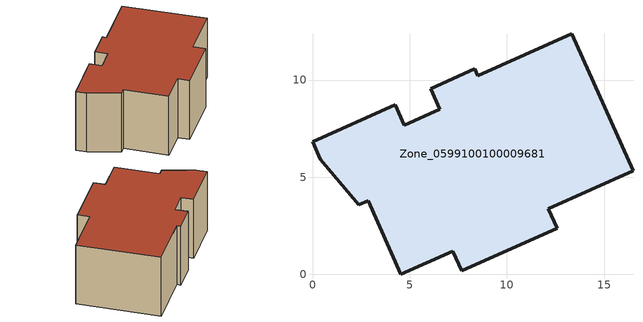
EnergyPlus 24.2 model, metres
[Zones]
Zone_0599100100009681
 floor ground (C_G): 6.55,8.49 6.07,9.55 8.35,10.58 8.51,10.23 13.34,12.39 16.49,5.33 12.13,3.38 12.59,2.37 7.67,0.19 7.23,1.19 4.55,0 2.86,3.78 2.38,3.57 0.41,5.92 0,6.82 4.25,8.73 4.73,7.67 z0
 wall outside (C_F): 8.51,10.23 8.35,10.58 6.07,9.55 6.55,8.49 4.73,7.67 4.25,8.73 0,6.82 0.41,5.92 2.38,3.57 2.86,3.78 4.55,0 7.23,1.19 7.67,0.19 12.59,2.37 12.13,3.38 16.49,5.33 13.34,12.39 8.51,10.23 z0:6.1
 roof outside (C_R): 0.41,5.92 2.38,3.57 2.86,3.78 4.55,0 7.23,1.19 7.67,0.19 12.59,2.37 12.13,3.38 16.49,5.33 13.34,12.39 8.51,10.23 8.35,10.58 6.07,9.55 6.55,8.49 4.73,7.67 4.25,8.73 0,6.82 z6.1
[BUILDING]
Pand.0599100100009681: North Axis=0; Terrain=City; Loads Convergence Tolerance Value=0.04; Temperature Convergence Tolerance Value=0.4; Solar Distribution=FullExterior; Maximum Number of Warmup Days=25; Minimum Number of Warmup Days=1
[Site:Location]
Rotterdam.The.Hague.AP_ZH_NLD Design_Conditions: Latitude=51.96; Longitude=4.45; Time Zone=1; Elevation=-4.5
[SITE:GROUNDTEMPERATURE:BUILDINGSURFACE]
18, 18, 18, 18, 18, 18, 18, 18, 18, 18, 18, 18
[MATERIAL] Thermal Absorptance=0.9; Solar Absorptance=0.7; Visible Absorptance=0.7
Name | Roughness | Thickness | Conductivity | Density | Specific Heat
G.D.2015-2018 | MediumSmooth | 0.15 | 0.0428571 | 540 | 1210
F.D.2015-2018 | Rough | 0.3 | 0.0666667 | 1920 | 840
R.D.2015-2018 | MediumRough | 0.2 | 0.0333333 | 1500 | 1000
[CONSTRUCTION]
C_G: G.D.2015-2018
C_F: F.D.2015-2018
C_R: R.D.2015-2018
[ZONE]
Zone_0599100100009681: Type=1; Multiplier=1; Ceiling Height=Autocalculate; Volume=Autocalculate; Floor Area=autocalculate; Part of Total Floor Area=Yes
[ZONEINFILTRATION:DESIGNFLOWRATE]
Infil_Zone_0599100100009681: Zone or ZoneList or Space or SpaceList=Zone_0599100100009681; Schedule=AlwaysOn; Design Flow Rate Calculation Method=Flow/Area; Flow Rate per Floor Area=0.0021; Constant Term Coefficient=1; Temperature Term Coefficient=0; Velocity Term Coefficient=0; Velocity Squared Term Coefficient=0
[HVACTEMPLATE:ZONE:IDEALLOADSAIRSYSTEM]
Zone_0599100100009681: Maximum Heating Supply Air Temperature=50; Minimum Cooling Supply Air Temperature=13; Maximum Heating Supply Air Humidity Ratio=0.0156; Minimum Cooling Supply Air Humidity Ratio=0.0077; Heating Limit=NoLimit; Cooling Limit=NoLimit; Dehumidification Control Type=ConstantSensibleHeatRatio; Cooling Sensible Heat Ratio=0.7; Dehumidification Setpoint=60; Humidification Control Type=None; Humidification Setpoint=30; Outdoor Air Method=None; Outdoor Air Flow Rate per Person=0.00944; Outdoor Air Flow Rate per Zone Floor Area=0; Outdoor Air Flow Rate per Zone=0; Demand Controlled Ventilation Type=None; Outdoor Air Economizer Type=NoEconomizer; Heat Recovery Type=None; Sensible Heat Recovery Effectiveness=0.7; Latent Heat Recovery Effectiveness=0.65
[ZONECONTROL:THERMOSTAT]
ThermostatControl_Zone_0599100100009681: Zone or ZoneList=Zone_0599100100009681; Control Type Schedule=DualSetpointControlType; Control 1=Thermostat_Zone_0599100100009681; Temperature Difference Between Cutout And Setpoint=0
[THERMOSTATSETPOINT:DUALSETPOINT]
Thermostat_Zone_0599100100009681: Heating Setpoint Temperature Schedule=HeatingSetpoint_Zone_0599100100009681; Cooling Setpoint Temperature Schedule=CoolingSetpoint_Zone_0599100100009681
[SCHEDULE:COMPACT]
HeatingSetpoint_Zone_0599100100009681: Through: 12/31, For: AllDays, Until: 24:00, 21
CoolingSetpoint_Zone_0599100100009681: Through: 12/31, For: AllDays, Until: 24:00, 24
DualSetpointControlType: Through: 12/31, For: AllDays, Until: 24:00, 4
AlwaysOn: Through: 12/31, For: AllDays, Until: 24:00, 1
